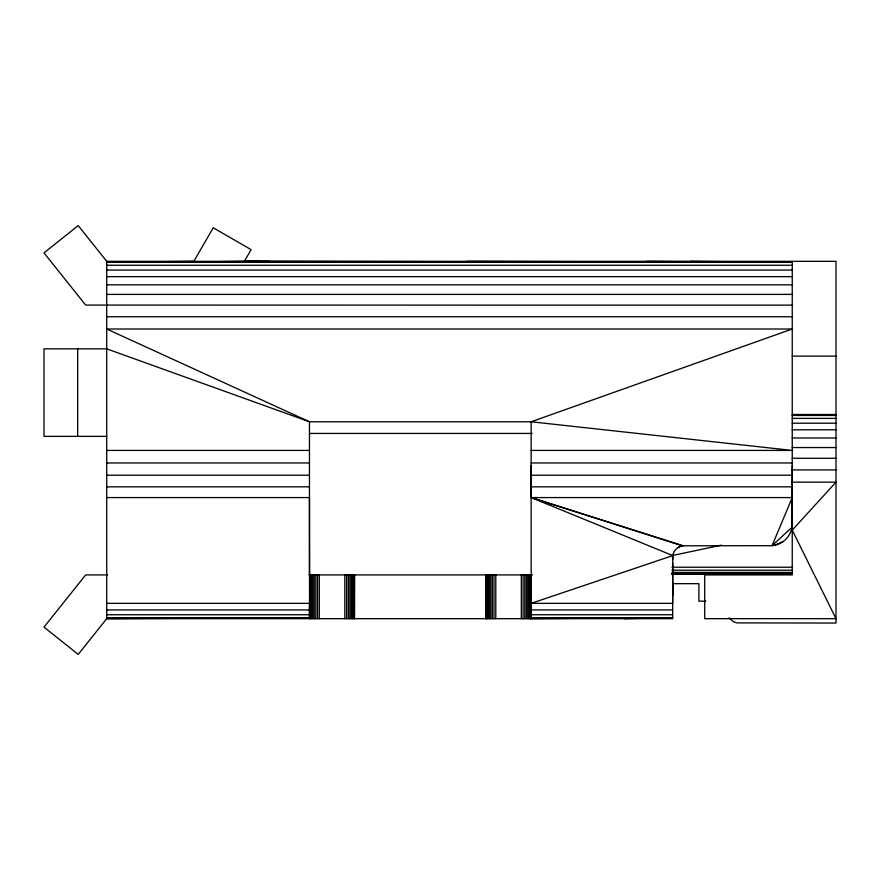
<?xml version="1.0" encoding="UTF-8"?>
<svg xmlns="http://www.w3.org/2000/svg" width="880" height="880" viewBox="0 0 880 880"><rect width="100%" height="100%" fill="white"/><g stroke="black" fill="none" stroke-linecap="round" stroke-linejoin="round"><path stroke-width="1.32" d="M309.606 574.915L309.606 618.673L309.463 497.574L106.722 497.574M310.035 618.673L310.035 574.915M310.728 618.673L310.728 574.915M311.685 618.673L311.685 574.915M312.873 618.673L312.873 574.915M314.27 618.673L314.27 574.915M315.832 618.673L315.832 574.915M317.526 618.673L317.526 574.915M319.297 618.673L319.297 574.915M485.947 618.673L485.947 574.915M486.09 618.673L486.09 574.915M486.519 618.673L486.519 574.915M487.212 618.673L487.212 574.915M488.169 618.673L488.169 574.915M489.357 618.673L489.357 574.915M490.754 618.673L490.754 574.915M492.316 618.673L492.316 574.915M494.01 618.673L494.01 574.915M495.792 618.673L495.792 574.915M531.157 450.417L792.242 450.417L531.157 421.773L309.463 421.773L106.722 328.999L792.242 328.999L531.157 421.773L531.157 497.574L792.242 497.574L791.978 527.285C790.526 537.02 781.913 545.05 772.079 545.677L683.397 545.787C678.15 546.117 673.552 550.396 672.782 555.588L672.639 603.35L531.157 603.35L531.157 465.52M672.639 595.177L672.683 582.89M792.242 465.52L791.978 527.285L772.079 545.677L792.242 497.574M672.727 563.321L672.639 618.673L106.722 618.673L78.199 654.412L44 627.121L85.657 574.915L107.47 574.915M672.76 559.46L672.782 555.588L531.157 497.574L683.397 545.787M624.14 618.673L672.639 617.683L531.014 618.673L531.157 574.915M244.376 261.327L251.119 249.656L213.224 227.777L193.853 261.327L151.646 261.8M783.222 541.563L773.784 545.479M678.216 547.47L679.844 546.634M531.157 603.35L672.782 555.588M680.702 546.315L682.484 545.886L531.157 497.574M673.332 555.335L721.435 545.138M184.998 261.8L195.58 261.734M244.057 261.404L260.832 261.327M106.722 262.317L275.286 261.327L792.242 262.317L106.722 262.317L269.302 261.327M106.722 603.35L309.463 603.35L309.463 617.683L106.722 618.673L106.722 261.327L78.199 225.588L44 252.879L85.657 305.085L792.242 305.129M106.722 261.327L836 261.327L836 623.051L736.923 622.897L733.315 621.676L729.124 617.859M106.722 265.254L792.242 265.254M106.722 270.072L792.242 270.072M106.722 276.65L792.242 276.65M106.722 284.823L792.242 284.823M106.722 294.393L792.242 294.393M106.722 316.756L792.242 316.756M792.242 356.136L836 356.136M792.242 414.48L836 414.48M792.242 415.459L836 415.459M792.242 418.396L836 418.396M792.242 423.214L836 423.214M792.242 429.792L836 429.792M309.848 433.433L532.136 433.433M106.722 436.359L44 436.359L44 348.843L106.722 348.843L309.463 421.773L309.463 574.915M792.242 437.976L836 437.976M792.242 447.546L836 447.546M106.722 450.417L309.463 450.417M792.242 458.282L836 458.282M106.722 462.968L309.463 462.968M531.157 462.968L792.242 462.968M792.242 469.909L836 469.909M106.722 475.211L309.463 475.211M531.157 475.211L792.242 475.211M792.242 482.152L836 482.152L792.242 530.134L836 618.673L704.726 618.673L704.726 574.915L792.242 574.915L792.242 261.327M106.722 486.838L309.463 486.838M531.157 486.838L792.242 486.838M671.913 567.226L792.242 567.226M671.913 570.218L792.242 570.218M671.913 572.407L792.242 572.407M671.913 573.738L792.242 573.738M671.913 574.189L792.242 574.189L671.913 573.881M309.1 574.915L532.598 574.915M672.639 583.671L698.896 583.671L698.896 601.172L705.76 601.172M106.722 609.928L309.463 609.928M531.157 609.928L672.639 609.928M106.722 614.746L309.463 614.746M531.157 614.746L672.639 614.746M106.722 617.683L309.463 617.683M531.157 617.683L672.639 617.683M466.983 261.327L623.436 261.8M646.382 261.327L715.902 261.8M690.14 261.327L739.156 261.8M531.014 574.915L531.014 618.673M530.585 574.915L530.585 618.673M529.892 574.915L529.892 618.673M528.935 574.915L528.935 618.673M527.747 574.915L527.747 618.673M526.35 574.915L526.35 618.673M524.788 574.915L524.788 618.673M523.094 574.915L523.094 618.673M521.312 574.915L521.312 618.673M354.673 574.915L354.53 618.673M354.101 574.915L354.101 618.673M353.397 574.915L353.397 618.673M352.451 574.915L352.451 618.673M351.252 574.915L351.252 618.673M349.866 574.915L349.866 618.673M348.304 574.915L348.304 618.673M346.61 574.915L346.61 618.673M344.828 574.915L344.828 618.673M77.671 348.843L77.671 436.359"/></g></svg>
